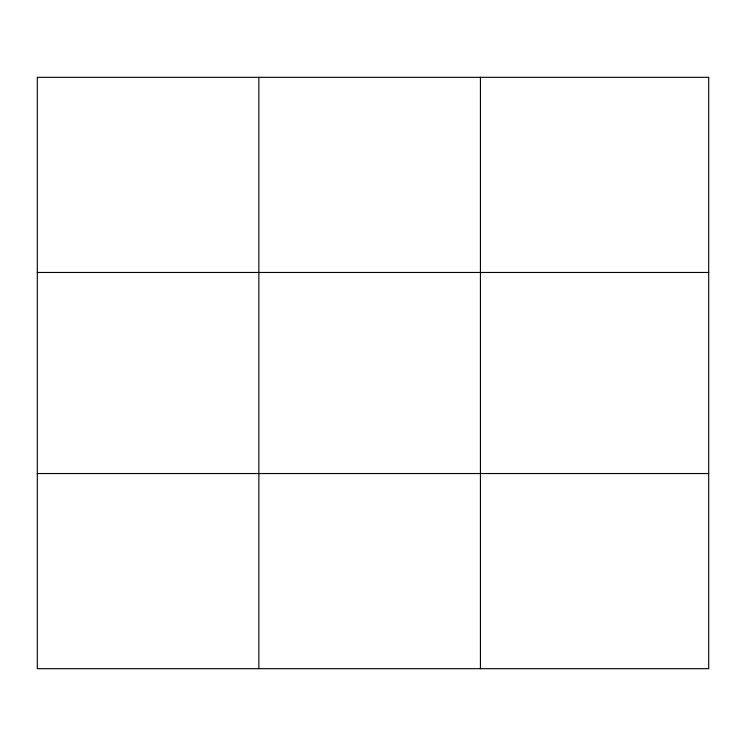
<?xml version="1.0" encoding="UTF-8"?>
<svg xmlns="http://www.w3.org/2000/svg" width="746" height="746" viewBox="0 0 746 746"><rect width="100%" height="100%" fill="white"/><g stroke="black" fill="none" stroke-linecap="round" stroke-linejoin="round"><path stroke-width="1.12" d="M258.862 668.686L258.862 77.314M480.424 668.686L480.424 77.314M37.3 272.467L708.7 272.467M37.3 473.533L708.7 473.533M708.7 77.314L708.7 668.686L37.3 668.686L37.3 77.314L708.7 77.314"/></g></svg>
